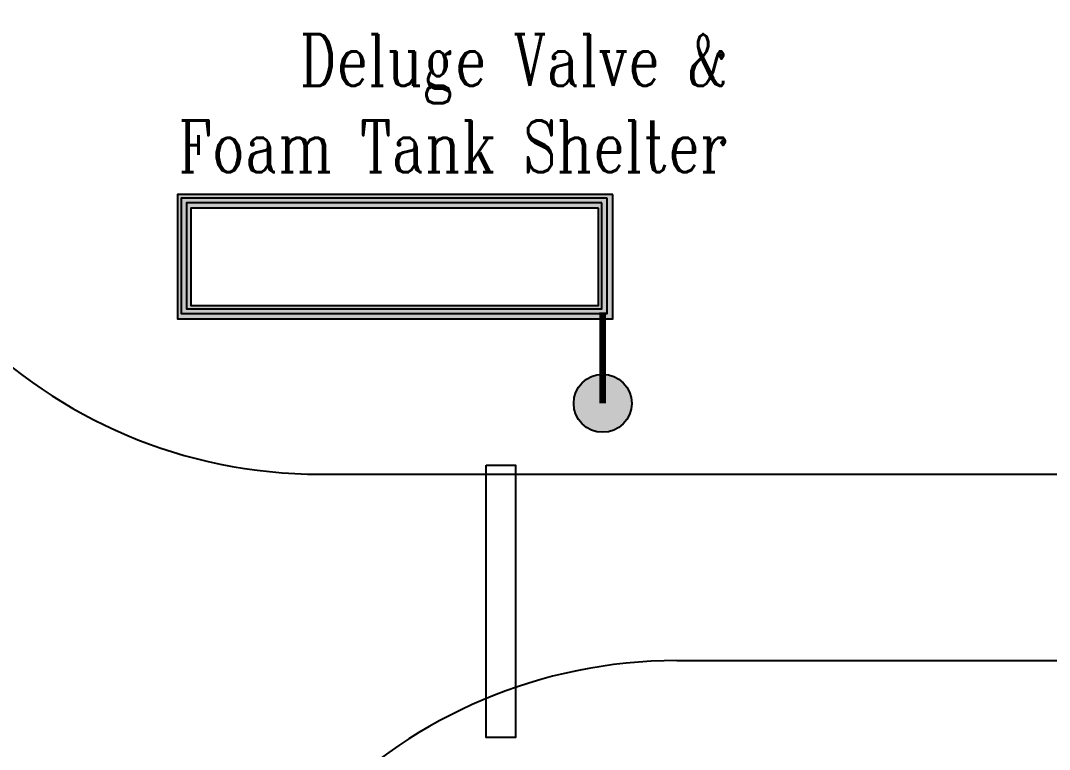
# Model space of a CAD drawing. Header units: millimetres. Extents: x -10011772 to -8149599, y 2847708 to 3434448.
# Drawn here: x -9565988 to -9516354, y 3223918 to 3259102 of the extents above; entities that cross this region are included whole.
import ezdxf

# ---------------------------------------------------------------- set-up
doc = ezdxf.new("R2010")
doc.units = ezdxf.units.MM
doc.layers.add('总平面底图', color=9, linetype='Continuous')
doc.layers.add('电气-接地设计-接地线', color=3, linetype='接地线')
doc.styles.add('EESLTYPE', font='TXT.shx')
doc.styles.get("Standard").update_dxf_attribs({"font": 'romanc.SHX', "width": 0.75, "bigfont": 'hztxt.shx'})
doc.linetypes.add('接地线', pattern='A,500,["/",EESLTYPE,S=200,R=0,X=0,Y=-100],-200,60,-200', length=960)

# ---------------------------------------------------------------- blocks, each defined once
blk = doc.blocks.new('总平面底图 爆炸危险区 LOCATION I')
h = blk.add_hatch(color=9)
h.dxf.hatch_style = 1
h.paths.add_polyline_path([(206015, 161628), (195515, 161628), (195515, 158628), (206015, 158628)])
h.paths.add_polyline_path([(205882, 161539), (205882, 158756), (195604, 158756), (195604, 161539)], flags=16)
h.paths.add_polyline_path([(205756, 161430), (205756, 158868), (195739, 158868), (195739, 161430)], flags=0)
h.paths.add_polyline_path([(205673, 161297), (205673, 158950), (195837, 158950), (195837, 161297)], flags=0)
h.paths.add_polyline_path([(205756, 161430), (195739, 161430), (195739, 158868), (205756, 158868)], flags=0)
at = {"true_color": 0xb87333}
h = blk.add_hatch(color=35, dxfattribs=at)
h.dxf.hatch_style = 1
h.paths.add_polyline_path([(205882, 161539), (195604, 161539), (195604, 158756), (205882, 158756)])
h.paths.add_polyline_path([(195739, 158868), (195739, 161430), (205756, 161430), (205756, 158868)], flags=16)
h.paths.add_polyline_path([(195837, 158950), (195837, 161297), (205673, 161297), (205673, 158950)], flags=0)
h = blk.add_hatch(color=9)
h.dxf.hatch_style = 1
h.paths.add_polyline_path([(205756, 161430), (195739, 161430), (195739, 158868), (205756, 158868)])
h.paths.add_polyline_path([(195837, 161297), (205673, 161297), (205673, 158950), (195837, 158950)], flags=16)
at = {"layer": '总平面底图'}
for p, q in [((198965, 154878), (228625, 154878)), ((207565, 150378), (228625, 150378))]:
    blk.add_line(p, q, dxfattribs=at)
for points in [[(206015, 161628), (195515, 161628), (195515, 158628), (206015, 158628)], [(205882, 161539), (195604, 161539), (195604, 158756), (205882, 158756)], [(205756, 161430), (195739, 161430), (195739, 158868), (205756, 158868)], [(205673, 161297), (195837, 161297), (195837, 158950), (205673, 158950)]]:
    blk.add_lwpolyline(points, close=True, dxfattribs=at)
for centre, start, end in [((198965, 166878), 180, 270), ((207565, 138378), 90, 180)]:
    blk.add_arc(centre, 12000, start, end, dxfattribs=at)
at = {"layer": '总平面底图', "insert": (208798, 162167), "char_height": 1250, "attachment_point": 9}
blk.add_mtext('Deluge Valve & \\PFoam Tank Shelter', dxfattribs=at)
blk = doc.blocks.new('PTJD2')
at = {"linetype": 'Continuous'}
blk.add_hatch(color=0, dxfattribs=at).paths.add_polyline_path([(150, 0, 1), (-150, 0, 1)])
at = {"color": 0, "linetype": 'Continuous'}
blk.add_circle((0, 0), 150, dxfattribs=at)

msp = doc.modelspace()

# ---------------------------------------------------------------- linework, layer by layer
at = {"layer": '电气-接地设计-接地线', "color": 1, "linetype": '接地线', "ltscale": 0.005, "const_width": 311}
msp.add_lwpolyline([(-9537906, 3245014), (-9537906, 3240625)], dxfattribs=at)
at = {"layer": '电气-接地设计-接地线', "color": 6, "linetype": 'Continuous'}
msp.add_lwpolyline([(-9543531, 3237635), (-9542118, 3237635), (-9542118, 3224490), (-9543531, 3224490)], close=True, dxfattribs=at)

# ---------------------------------------------------------------- block references
at = {"layer": '总平面底图', "xscale": 2, "yscale": 2, "zscale": 2}
msp.add_blockref('总平面底图 爆炸危险区 LOCATION I', (-9949454, 2927448), dxfattribs=at)
at = {"layer": '电气-接地设计-接地线', "color": 1, "xscale": 9.323186670879954, "yscale": 9.323186670879954, "zscale": 3.107728890293317, "rotation": 180}
msp.add_blockref('PTJD2', (-9537906, 3240625), dxfattribs=at)

doc.saveas('drawing.dxf')
